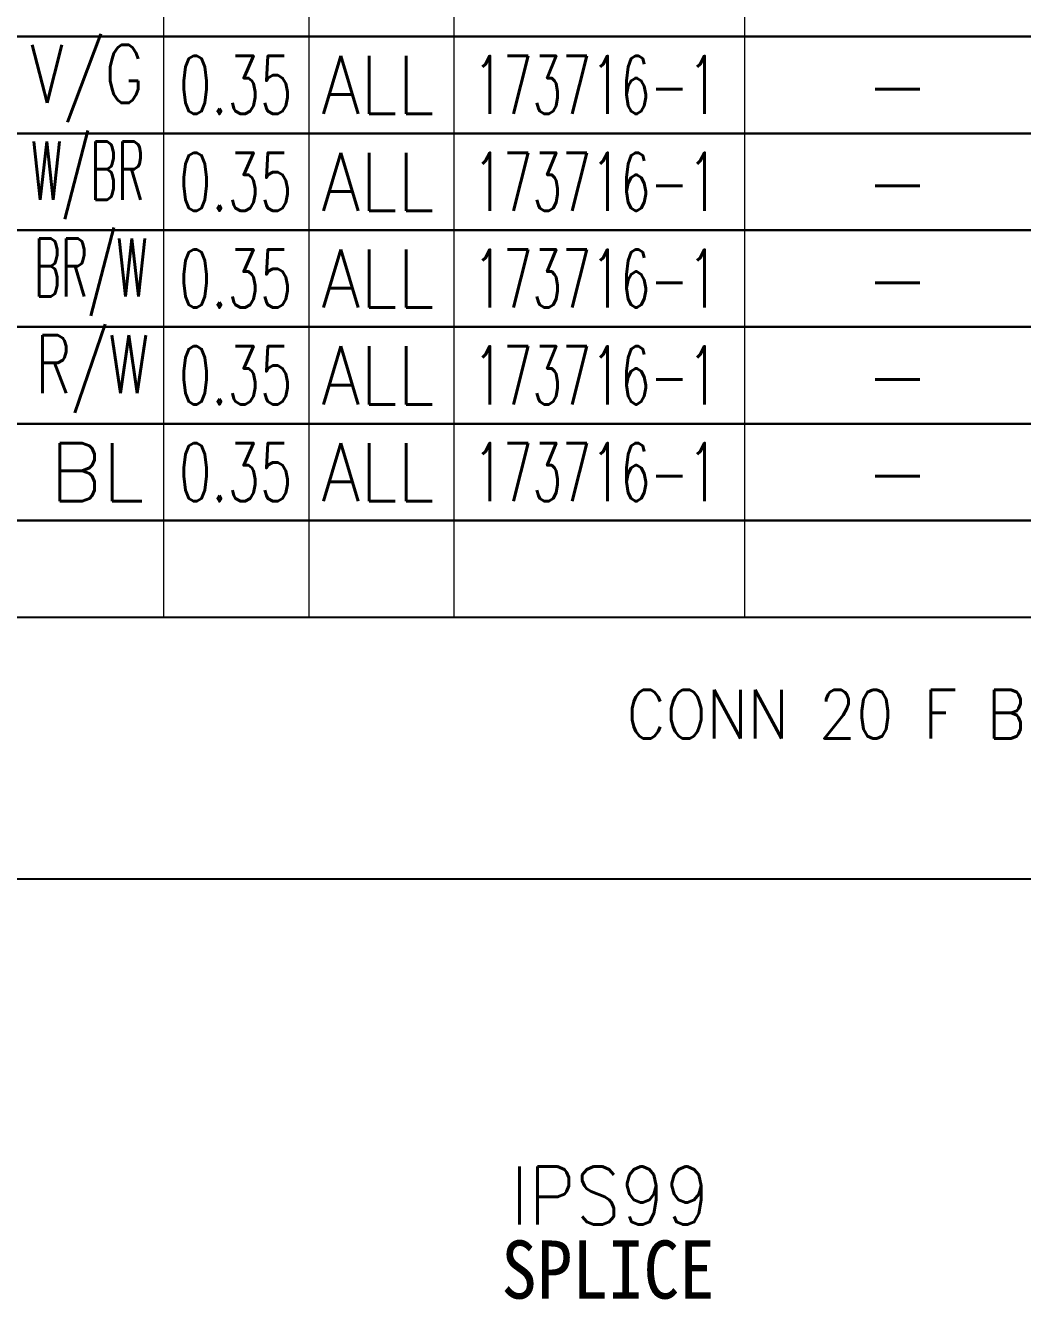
# Model space of a CAD drawing. Header units: inches. Extents: x 47316 to 59086, y 3141 to 11743.
# Drawn here: x 52301.1 to 52352.6, y 8363.4 to 8429.2 of the extents above; entities that cross this region are included whole.
import ezdxf

# ---------------------------------------------------------------- set-up
doc = ezdxf.new("R2010")
doc.units = ezdxf.units.IN
doc.header["$MEASUREMENT"] = 0
doc.styles.get("Standard").update_dxf_attribs({"font": ''})
doc.styles.get('Standard').set_extended_font_data('SimSun')
doc.linetypes.add('_VH_OTCON', pattern='A,0.0001,[7,VeSys.shx,S=0.1,R=0,X=0,Y=0],-0.4,[7,VeSys.shx,S=0.1,R=0,X=0,Y=0],-0.4,["X",Standard,S=1,R=0,X=-0.5,Y=-0.5],-0.0001,[7,VeSys.shx,S=0.1,R=0,X=0,Y=0],-0.4', length=1.2002)

msp = doc.modelspace()

# ---------------------------------------------------------------- linework, layer by layer
at = {"color": 102, "linetype": 'Continuous', "lineweight": 15}
for p, q in [((52308.277, 8428.66), (52308.277, 8433.66)), ((52315.777, 8428.66), (52315.777, 8433.66)), ((52323.277, 8428.66), (52323.277, 8433.66)), ((52338.277, 8428.66), (52338.277, 8433.66)), ((52308.277, 8423.66), (52308.277, 8428.66)), ((52315.777, 8423.66), (52315.777, 8428.66)), ((52323.277, 8423.66), (52323.277, 8428.66)), ((52338.277, 8423.66), (52338.277, 8428.66)), ((52308.277, 8418.66), (52308.277, 8423.66)), ((52315.777, 8418.66), (52315.777, 8423.66)), ((52323.277, 8418.66), (52323.277, 8423.66)), ((52338.277, 8418.66), (52338.277, 8423.66)), ((52308.277, 8413.66), (52308.277, 8418.66)), ((52315.777, 8413.66), (52315.777, 8418.66)), ((52323.277, 8413.66), (52323.277, 8418.66)), ((52338.277, 8413.66), (52338.277, 8418.66)), ((52308.277, 8408.66), (52308.277, 8413.66)), ((52315.777, 8408.66), (52315.777, 8413.66)), ((52323.277, 8408.66), (52323.277, 8413.66)), ((52338.277, 8408.66), (52338.277, 8413.66)), ((52308.277, 8403.66), (52308.277, 8408.66)), ((52315.777, 8403.66), (52315.777, 8408.66)), ((52323.277, 8403.66), (52323.277, 8408.66)), ((52338.277, 8403.66), (52338.277, 8408.66)), ((52308.277, 8398.66), (52308.277, 8403.66)), ((52315.777, 8398.66), (52315.777, 8403.66)), ((52323.277, 8398.66), (52323.277, 8403.66)), ((52338.277, 8398.66), (52338.277, 8403.66))]:
    msp.add_line(p, q, dxfattribs=at)
at = {"color": 0, "linetype": '_VH_OTCON', "lineweight": -2, "ltscale": 5}
msp.add_line((52260.179, 8385.156), (52681.731, 8385.156), dxfattribs=at)
at = {"color": 0, "linetype": 'Continuous', "lineweight": -2}
for points in [[(52285.777, 8428.66), (52285.777, 8433.66), (52368.277, 8433.66), (52368.277, 8428.66)], [(52285.777, 8423.66), (52285.777, 8428.66), (52368.277, 8428.66), (52368.277, 8423.66)], [(52285.777, 8418.66), (52285.777, 8423.66), (52368.277, 8423.66), (52368.277, 8418.66)], [(52285.777, 8413.66), (52285.777, 8418.66), (52368.277, 8418.66), (52368.277, 8413.66)], [(52285.777, 8408.66), (52285.777, 8413.66), (52368.277, 8413.66), (52368.277, 8408.66)], [(52285.777, 8403.66), (52285.777, 8408.66), (52368.277, 8408.66), (52368.277, 8403.66)], [(52285.777, 8398.66), (52285.777, 8403.66), (52368.277, 8403.66), (52368.277, 8398.66)]]:
    msp.add_lwpolyline(points, close=True, dxfattribs=at)

# ---------------------------------------------------------------- texts
at = {"color": 140, "linetype": 'Continuous', "lineweight": 15, "char_height": 3, "attachment_point": 1}
for s, insert, width in [('\\Fromans.shx;\\W0.7459016393;\\T1.0000000000;\\o\\lV/G', (52301.384, 8428.231), 6.5), ('\\Fromans.shx;\\W0.8750000000;\\T1.0000000000;\\o\\lALL', (52316.402, 8427.66), 6.5), ('\\Fromans.shx;\\W1.0000000000;\\T1.0000000000;\\o\\l-', (52344.492, 8427.66), 3.71429), ('\\Fromans.shx;\\W0.5170454545;\\T1.0000000000;\\o\\lW/BR', (52301.425, 8423.231), 6.5), ('\\Fromans.shx;\\W0.8750000000;\\T1.0000000000;\\o\\lALL', (52316.402, 8422.66), 6.5), ('\\Fromans.shx;\\W1.0000000000;\\T1.0000000000;\\o\\l-', (52344.492, 8422.66), 3.71429), ('\\Fromans.shx;\\W0.5170454545;\\T1.0000000000;\\o\\lBR/W', (52301.573, 8418.231), 6.5), ('\\Fromans.shx;\\W0.8750000000;\\T1.0000000000;\\o\\lALL', (52316.402, 8417.66), 6.5), ('\\Fromans.shx;\\W1.0000000000;\\T1.0000000000;\\o\\l-', (52344.492, 8417.66), 3.71429), ('\\Fromans.shx;\\W0.6791044776;\\T1.0000000000;\\o\\lR/W', (52301.665, 8413.231), 6.5), ('\\Fromans.shx;\\W0.8750000000;\\T1.0000000000;\\o\\lALL', (52316.402, 8412.66), 6.5), ('\\Fromans.shx;\\W1.0000000000;\\T1.0000000000;\\o\\l-', (52344.492, 8412.66), 3.71429), ('\\Fromans.shx;\\W1.0000000000;\\T1.0000000000;\\o\\lBL', (52302.384, 8407.66), 5.42857), ('\\Fromans.shx;\\W0.8750000000;\\T1.0000000000;\\o\\lALL', (52316.402, 8407.66), 6.5), ('\\Fromans.shx;\\W1.0000000000;\\T1.0000000000;\\o\\l-', (52344.492, 8407.66), 3.71429)]:
    msp.add_mtext(s, dxfattribs=dict(at, insert=insert, width=width))
at = {"color": 21, "linetype": 'Continuous', "lineweight": 15, "char_height": 3, "attachment_point": 1}
for s, insert, width in [('\\Fromans.shx;\\W0.6500000000;\\T1.0000000000;\\o\\l0.35', (52309.056, 8427.66), 6.5), ('\\Fromans.shx;\\W0.5903614458;\\T1.0000000000;\\o\\l173716-1', (52324.283, 8427.66), 14), ('\\Fromans.shx;\\W0.6500000000;\\T1.0000000000;\\o\\l0.35', (52309.056, 8422.66), 6.5), ('\\Fromans.shx;\\W0.5903614458;\\T1.0000000000;\\o\\l173716-1', (52324.283, 8422.66), 14), ('\\Fromans.shx;\\W0.6500000000;\\T1.0000000000;\\o\\l0.35', (52309.056, 8417.66), 6.5), ('\\Fromans.shx;\\W0.5903614458;\\T1.0000000000;\\o\\l173716-1', (52324.283, 8417.66), 14), ('\\Fromans.shx;\\W0.6500000000;\\T1.0000000000;\\o\\l0.35', (52309.056, 8412.66), 6.5), ('\\Fromans.shx;\\W0.5903614458;\\T1.0000000000;\\o\\l173716-1', (52324.283, 8412.66), 14), ('\\Fromans.shx;\\W0.6500000000;\\T1.0000000000;\\o\\l0.35', (52309.056, 8407.66), 6.5), ('\\Fromans.shx;\\W0.5903614458;\\T1.0000000000;\\o\\l173716-1', (52324.283, 8407.66), 14)]:
    msp.add_mtext(s, dxfattribs=dict(at, insert=insert, width=width))
at = {"color": 42, "linetype": 'Continuous', "lineweight": 15, "insert": (52332.17, 8394.91), "char_height": 2.5, "width": 72.85714, "attachment_point": 1}
msp.add_mtext('\\Fromans.shx;\\W0.9000000000;\\T1.0000000000;\\o\\lCONN 20 F BLK UNSLD : 1 : 175967-2', dxfattribs=at)
at = {"color": 6, "linetype": 'Continuous', "lineweight": 20, "char_height": 3, "attachment_point": 1}
for s, insert, width in [('\\Fromans.shx;\\W0.9000000000;\\T1.0000000000;\\o\\lIPS99', (52326.185, 8370.291), 11.44286), ('\\f黑体|b0|i0|c1|p0;\\W0.9000000000;\\T1.0000000000;\\o\\lSPLICE', (52325.704, 8366.473), 11.64944)]:
    msp.add_mtext(s, dxfattribs=dict(at, insert=insert, width=width))

doc.saveas('drawing.dxf')
